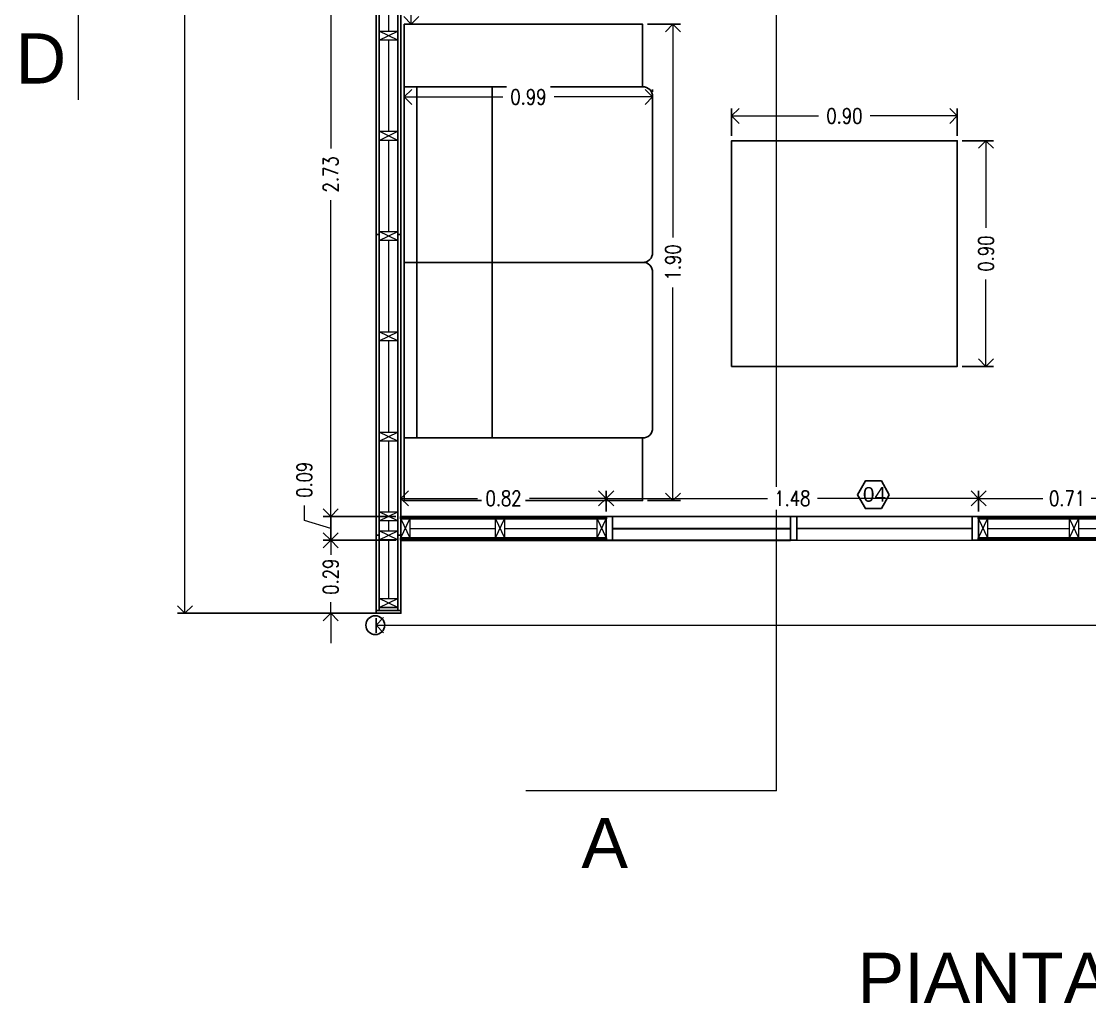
# Model space of a CAD drawing. Header units: inches. Extents: x -102.5 to -49.9, y 36.2 to 69.9.
# Drawn here: x -83.986 to -79.726, y 59.475 to 63.393 of the extents above; entities that cross this region are included whole.
import ezdxf

# ---------------------------------------------------------------- set-up
doc = ezdxf.new("R2010")
doc.units = ezdxf.units.IN
doc.header["$MEASUREMENT"] = 0
doc.layers.get('DEFPOINTS').update_dxf_attribs({"color": 210})
for name, color, linetype, lineweight in [('A-ANNO-DIMS', 3, 'Continuous', 18), ('A-DETL-MCUT', 4, 'Continuous', 25), ('A-ELEV-MBE1', 7, 'Continuous', 35), ('A-ELEV-MBE2', 4, 'Continuous', 25), ('A-SECT-MCUT', 7, 'Continuous', 35), ('A-WALL-PATT', 8, 'Continuous', 18), ('A-WALL-STUD', 3, 'Continuous', 18), ('arredi', 7, 'Continuous', 20)]:
    doc.layers.add(name, color=color, linetype=linetype, lineweight=lineweight)
doc.styles.add('E-ROMANS', font='romans.shx', dxfattribs={"width": 0.8})
doc.styles.get("Standard").update_dxf_attribs({"font": 'Arial.ttf'})
doc.dimstyles.new('Fabio1', dxfattribs={"dimscale": 0.001, "dimtxt": 60, "dimasz": 60, "dimexe": 30, "dimexo": 20, "dimgap": 30, "dimtad": 0, "dimzin": 0, "dimdsep": 46, "dimtxsty": 'E-ROMANS', "dimblk": 'OPEN90', "dimcen": 90, "dimclrd": 3, "dimclre": 3, "dimclrt": 3, "dimadec": 0, "dimazin": 0, "dimtfac": 1, "dimtmove": 1, "dimatfit": 3, "dimldrblk": 'OPEN90', "dimfxl": 1, "dimtfill": 1, "dimtolj": 1, "dimtzin": 0, "dimlwd": -1, "dimarcsym": 0})

# ---------------------------------------------------------------- blocks, each defined once
blk = doc.blocks.new('_Open90')
at = {"color": 0, "linetype": 'ByBlock', "lineweight": -2}
for p, q in [((0, 0), (-1, 0)), ((-0.5, 0.5), (0, 0)), ((0, 0), (-0.5, -0.5))]:
    blk.add_line(p, q, dxfattribs=at)
blk = doc.blocks.new('*D1538')
at = {"layer": 'A-ANNO-DIMS', "color": 3, "lineweight": -2, "transparency": 16777216}
for p, q in [((-81.654, 61.4382), (-81.654, 61.5203)), ((-80.169, 61.4382), (-80.169, 61.5203))]:
    blk.add_line(p, q, dxfattribs=at)
at = {"layer": 'A-ANNO-DIMS', "color": 3, "transparency": 16777216}
for p, q in [((-81.594, 61.4903), (-81.0112, 61.4903)), ((-80.229, 61.4903), (-80.8118, 61.4903))]:
    blk.add_line(p, q, dxfattribs=at)
at = {"layer": 'DEFPOINTS', "color": 0, "transparency": 16777216}
for p in [(-80.169, 61.4903), (-81.654, 61.4182), (-80.169, 61.4182)]:
    blk.add_point(p, dxfattribs=at)
at = {"layer": 'A-ANNO-DIMS', "color": 3, "transparency": 16777216, "xscale": 0.06, "yscale": 0.06, "zscale": 0.06, "rotation": 180}
blk.add_blockref('_Open90', (-81.654, 61.4903), dxfattribs=at)
at = {"layer": 'A-ANNO-DIMS', "color": 3, "transparency": 16777216, "xscale": 0.06, "yscale": 0.06, "zscale": 0.06}
blk.add_blockref('_Open90', (-80.169, 61.4903), dxfattribs=at)
at = {"layer": 'A-ANNO-DIMS', "color": 3, "transparency": 16777216, "insert": (-80.9115, 61.4903), "char_height": 0.06, "attachment_point": 5, "style": 'E-ROMANS', "bg_fill": 3, "box_fill_scale": 1.25, "bg_fill_color": 256, "bg_fill_true_color": 13158600, "bg_fill_transparency": 0}
blk.add_mtext('\\A1;1.48', dxfattribs=at)
blk = doc.blocks.new('*D1539')
at = {"layer": 'A-ANNO-DIMS', "color": 3, "lineweight": -2, "transparency": 16777216}
for p, q in [((-80.169, 61.4382), (-80.169, 61.5203)), ((-79.4628, 61.4382), (-79.4628, 61.5203))]:
    blk.add_line(p, q, dxfattribs=at)
at = {"layer": 'A-ANNO-DIMS', "color": 3, "transparency": 16777216}
for p, q in [((-80.109, 61.4903), (-79.9122, 61.4903)), ((-79.5228, 61.4903), (-79.7196, 61.4903))]:
    blk.add_line(p, q, dxfattribs=at)
at = {"layer": 'DEFPOINTS', "color": 0, "transparency": 16777216}
for p in [(-80.169, 61.4903), (-80.169, 61.4182), (-79.4628, 61.4182)]:
    blk.add_point(p, dxfattribs=at)
at = {"layer": 'A-ANNO-DIMS', "color": 3, "transparency": 16777216, "xscale": 0.06, "yscale": 0.06, "zscale": 0.06, "rotation": 180}
blk.add_blockref('_Open90', (-80.169, 61.4903), dxfattribs=at)
at = {"layer": 'A-ANNO-DIMS', "color": 3, "transparency": 16777216, "xscale": 0.06, "yscale": 0.06, "zscale": 0.06}
blk.add_blockref('_Open90', (-79.4628, 61.4903), dxfattribs=at)
at = {"layer": 'A-ANNO-DIMS', "color": 3, "transparency": 16777216, "insert": (-79.8159, 61.4903), "char_height": 0.06, "attachment_point": 5, "style": 'E-ROMANS', "bg_fill": 3, "box_fill_scale": 1.25, "bg_fill_color": 256, "bg_fill_true_color": 13158600, "bg_fill_transparency": 0}
blk.add_mtext('\\A1;0.71', dxfattribs=at)
blk = doc.blocks.new('*D1540')
at = {"layer": 'A-ANNO-DIMS', "color": 3, "lineweight": -2, "transparency": 16777216}
for p, q in [((-82.4728, 61.4382), (-82.4728, 61.5203)), ((-81.654, 61.4382), (-81.654, 61.5203))]:
    blk.add_line(p, q, dxfattribs=at)
at = {"layer": 'A-ANNO-DIMS', "color": 3, "transparency": 16777216}
for p, q in [((-82.4128, 61.4903), (-82.1665, 61.4903)), ((-81.714, 61.4903), (-81.9602, 61.4903))]:
    blk.add_line(p, q, dxfattribs=at)
at = {"layer": 'DEFPOINTS', "color": 0, "transparency": 16777216}
for p in [(-82.4728, 61.4903), (-82.4728, 61.4182), (-81.654, 61.4182)]:
    blk.add_point(p, dxfattribs=at)
at = {"layer": 'A-ANNO-DIMS', "color": 3, "transparency": 16777216, "xscale": 0.06, "yscale": 0.06, "zscale": 0.06, "rotation": 180}
blk.add_blockref('_Open90', (-82.4728, 61.4903), dxfattribs=at)
at = {"layer": 'A-ANNO-DIMS', "color": 3, "transparency": 16777216, "xscale": 0.06, "yscale": 0.06, "zscale": 0.06}
blk.add_blockref('_Open90', (-81.654, 61.4903), dxfattribs=at)
at = {"layer": 'A-ANNO-DIMS', "color": 3, "transparency": 16777216, "insert": (-82.0634, 61.4903), "char_height": 0.06, "attachment_point": 5, "style": 'E-ROMANS', "bg_fill": 3, "box_fill_scale": 1.25, "bg_fill_color": 256, "bg_fill_true_color": 13158600, "bg_fill_transparency": 0}
blk.add_mtext('\\A1;0.82', dxfattribs=at)
blk = doc.blocks.new('*D1541')
at = {"layer": 'A-ANNO-DIMS', "color": 3, "lineweight": -2, "transparency": 16777216}
for p, q in [((-82.459, 63.1115), (-82.459, 63.0615)), ((-81.469, 63.1115), (-81.469, 63.1215))]:
    blk.add_line(p, q, dxfattribs=at)
at = {"layer": 'A-ANNO-DIMS', "color": 3, "transparency": 16777216}
for p, q in [((-82.399, 63.0915), (-82.066, 63.0915)), ((-81.529, 63.0915), (-81.862, 63.0915))]:
    blk.add_line(p, q, dxfattribs=at)
at = {"layer": 'DEFPOINTS', "color": 0, "transparency": 16777216}
for p in [(-82.459, 63.1315), (-81.469, 63.0915), (-81.469, 63.0915)]:
    blk.add_point(p, dxfattribs=at)
at = {"layer": 'A-ANNO-DIMS', "color": 3, "transparency": 16777216, "xscale": 0.06, "yscale": 0.06, "zscale": 0.06, "rotation": 180}
blk.add_blockref('_Open90', (-82.459, 63.0915), dxfattribs=at)
at = {"layer": 'A-ANNO-DIMS', "color": 3, "transparency": 16777216, "xscale": 0.06, "yscale": 0.06, "zscale": 0.06}
blk.add_blockref('_Open90', (-81.469, 63.0915), dxfattribs=at)
at = {"layer": 'A-ANNO-DIMS', "color": 3, "transparency": 16777216, "insert": (-81.964, 63.0915), "char_height": 0.06, "attachment_point": 5, "style": 'E-ROMANS', "bg_fill": 3, "box_fill_scale": 1.25, "bg_fill_color": 256, "bg_fill_true_color": 13158600, "bg_fill_transparency": 0}
blk.add_mtext('\\A1;0.99', dxfattribs=at)
blk = doc.blocks.new('*D1542')
at = {"layer": 'A-ANNO-DIMS', "color": 3, "lineweight": -2, "transparency": 16777216}
for p, q in [((-81.489, 63.3815), (-81.358, 63.3815)), ((-81.489, 61.4815), (-81.358, 61.4815))]:
    blk.add_line(p, q, dxfattribs=at)
at = {"layer": 'A-ANNO-DIMS', "color": 3, "transparency": 16777216}
for p, q in [((-81.388, 63.3215), (-81.388, 62.5312)), ((-81.388, 61.5415), (-81.388, 62.3318))]:
    blk.add_line(p, q, dxfattribs=at)
at = {"layer": 'DEFPOINTS', "color": 0, "transparency": 16777216}
for p in [(-81.509, 63.3815), (-81.509, 61.4815), (-81.388, 61.4815)]:
    blk.add_point(p, dxfattribs=at)
at = {"layer": 'A-ANNO-DIMS', "color": 3, "transparency": 16777216, "xscale": 0.06, "yscale": 0.06, "zscale": 0.06}
for p, rotation in [((-81.388, 63.3815), 90), ((-81.388, 61.4815), 270)]:
    blk.add_blockref('_Open90', p, dxfattribs=dict(at, rotation=rotation))
at = {"layer": 'A-ANNO-DIMS', "color": 3, "transparency": 16777216, "insert": (-81.388, 62.4315), "char_height": 0.06, "attachment_point": 5, "rotation": 90, "style": 'E-ROMANS', "bg_fill": 3, "box_fill_scale": 1.25, "bg_fill_color": 256, "bg_fill_true_color": 13158600, "bg_fill_transparency": 0}
blk.add_mtext('\\A1;1.90', dxfattribs=at)
blk = doc.blocks.new('*D1543')
at = {"layer": 'A-ANNO-DIMS', "color": 3, "lineweight": -2, "transparency": 16777216}
for p, q in [((-81.1539, 62.9366), (-81.1539, 63.0457)), ((-80.2539, 62.9366), (-80.2539, 63.0457))]:
    blk.add_line(p, q, dxfattribs=at)
at = {"layer": 'A-ANNO-DIMS', "color": 3, "transparency": 16777216}
for p, q in [((-81.0939, 63.0157), (-80.807, 63.0157)), ((-80.3139, 63.0157), (-80.6007, 63.0157))]:
    blk.add_line(p, q, dxfattribs=at)
at = {"layer": 'DEFPOINTS', "color": 0, "transparency": 16777216}
for p in [(-80.2539, 63.0157), (-81.1539, 62.9166), (-80.2539, 62.9166)]:
    blk.add_point(p, dxfattribs=at)
at = {"layer": 'A-ANNO-DIMS', "color": 3, "transparency": 16777216, "xscale": 0.06, "yscale": 0.06, "zscale": 0.06, "rotation": 180}
blk.add_blockref('_Open90', (-81.1539, 63.0157), dxfattribs=at)
at = {"layer": 'A-ANNO-DIMS', "color": 3, "transparency": 16777216, "xscale": 0.06, "yscale": 0.06, "zscale": 0.06}
blk.add_blockref('_Open90', (-80.2539, 63.0157), dxfattribs=at)
at = {"layer": 'A-ANNO-DIMS', "color": 3, "transparency": 16777216, "insert": (-80.7039, 63.0157), "char_height": 0.06, "attachment_point": 5, "style": 'E-ROMANS', "bg_fill": 3, "box_fill_scale": 1.25, "bg_fill_color": 256, "bg_fill_true_color": 13158600, "bg_fill_transparency": 0}
blk.add_mtext('\\A1;0.90', dxfattribs=at)
blk = doc.blocks.new('*D1544')
at = {"layer": 'A-ANNO-DIMS', "color": 3, "lineweight": -2, "transparency": 16777216}
for p, q in [((-80.2339, 62.9166), (-80.1094, 62.9166)), ((-80.2339, 62.0166), (-80.1094, 62.0166))]:
    blk.add_line(p, q, dxfattribs=at)
at = {"layer": 'A-ANNO-DIMS', "color": 3, "transparency": 16777216}
for p, q in [((-80.1394, 62.8566), (-80.1394, 62.5698)), ((-80.1394, 62.0766), (-80.1394, 62.3635))]:
    blk.add_line(p, q, dxfattribs=at)
at = {"layer": 'DEFPOINTS', "color": 0, "transparency": 16777216}
for p in [(-80.2539, 62.9166), (-80.1394, 62.9166), (-80.2539, 62.0166)]:
    blk.add_point(p, dxfattribs=at)
at = {"layer": 'A-ANNO-DIMS', "color": 3, "transparency": 16777216, "xscale": 0.06, "yscale": 0.06, "zscale": 0.06}
for p, rotation in [((-80.1394, 62.9166), 90), ((-80.1394, 62.0166), 270)]:
    blk.add_blockref('_Open90', p, dxfattribs=dict(at, rotation=rotation))
at = {"layer": 'A-ANNO-DIMS', "color": 3, "transparency": 16777216, "insert": (-80.1394, 62.4666), "char_height": 0.06, "attachment_point": 5, "rotation": 90, "style": 'E-ROMANS', "bg_fill": 3, "box_fill_scale": 1.25, "bg_fill_color": 256, "bg_fill_true_color": 13158600, "bg_fill_transparency": 0}
blk.add_mtext('\\A1;0.90', dxfattribs=at)
blk = doc.blocks.new('*D1549')
at = {"layer": 'A-ANNO-DIMS', "color": 3, "lineweight": -2, "transparency": 16777216}
for p, q in [((-82.4528, 64.146), (-82.4013, 64.146)), ((-82.439, 63.3815), (-82.4013, 63.3815))]:
    blk.add_line(p, q, dxfattribs=at)
at = {"layer": 'A-ANNO-DIMS', "color": 3, "transparency": 16777216}
for p, q in [((-82.4313, 64.086), (-82.4313, 63.8669)), ((-82.4313, 63.4415), (-82.4313, 63.6606))]:
    blk.add_line(p, q, dxfattribs=at)
at = {"layer": 'DEFPOINTS', "color": 0, "transparency": 16777216}
for p in [(-82.4728, 64.146), (-82.459, 63.3815), (-82.4313, 63.3815)]:
    blk.add_point(p, dxfattribs=at)
at = {"layer": 'A-ANNO-DIMS', "color": 3, "transparency": 16777216, "xscale": 0.06, "yscale": 0.06, "zscale": 0.06}
for p, rotation in [((-82.4313, 64.146), 90), ((-82.4313, 63.3815), 270)]:
    blk.add_blockref('_Open90', p, dxfattribs=dict(at, rotation=rotation))
at = {"layer": 'A-ANNO-DIMS', "color": 3, "transparency": 16777216, "insert": (-82.4313, 63.7638), "char_height": 0.06, "attachment_point": 5, "rotation": 90, "style": 'E-ROMANS', "bg_fill": 3, "box_fill_scale": 1.25, "bg_fill_color": 256, "bg_fill_true_color": 13158600, "bg_fill_transparency": 0}
blk.add_mtext('\\A1;0.76', dxfattribs=at)
blk = doc.blocks.new('*D1172')
at = {"layer": 'A-ANNO-DIMS', "color": 3, "lineweight": -2, "transparency": 16777216}
for p, q in [((-82.5718, 61.0122), (-82.5718, 60.9547)), ((-76.2908, 61.0122), (-76.2908, 60.9547))]:
    blk.add_line(p, q, dxfattribs=at)
at = {"layer": 'A-ANNO-DIMS', "color": 3, "transparency": 16777216}
for p, q in [((-82.5118, 60.9847), (-79.5333, 60.9847)), ((-76.3508, 60.9847), (-79.3293, 60.9847))]:
    blk.add_line(p, q, dxfattribs=at)
at = {"layer": 'DEFPOINTS', "color": 0, "transparency": 16777216}
for p in [(-82.5718, 61.0322), (-76.2908, 61.0322), (-76.2908, 60.9847)]:
    blk.add_point(p, dxfattribs=at)
at = {"layer": 'A-ANNO-DIMS', "color": 3, "transparency": 16777216, "xscale": 0.06, "yscale": 0.06, "zscale": 0.06, "rotation": 180}
blk.add_blockref('_Open90', (-82.5718, 60.9847), dxfattribs=at)
at = {"layer": 'A-ANNO-DIMS', "color": 3, "transparency": 16777216, "xscale": 0.06, "yscale": 0.06, "zscale": 0.06}
blk.add_blockref('_Open90', (-76.2908, 60.9847), dxfattribs=at)
at = {"layer": 'A-ANNO-DIMS', "color": 3, "transparency": 16777216, "insert": (-79.4313, 60.9847), "char_height": 0.06, "attachment_point": 5, "style": 'E-ROMANS', "bg_fill": 3, "box_fill_scale": 1.25, "bg_fill_color": 256, "bg_fill_true_color": 13158600, "bg_fill_transparency": 0}
blk.add_mtext('\\A1;6.28', dxfattribs=at)
blk = doc.blocks.new('*D1163')
at = {"layer": 'A-ANNO-DIMS', "color": 3, "lineweight": -2, "transparency": 16777216}
for p, q in [((-82.4928, 64.146), (-82.7823, 64.146)), ((-82.4928, 61.4182), (-82.7823, 61.4182))]:
    blk.add_line(p, q, dxfattribs=at)
at = {"layer": 'A-ANNO-DIMS', "color": 3, "transparency": 16777216}
for p, q in [((-82.7523, 64.086), (-82.7523, 62.8853)), ((-82.7523, 61.4782), (-82.7523, 62.679))]:
    blk.add_line(p, q, dxfattribs=at)
at = {"layer": 'DEFPOINTS', "color": 0, "transparency": 16777216}
for p in [(-82.4728, 64.146), (-82.7523, 61.4182), (-82.4728, 61.4182)]:
    blk.add_point(p, dxfattribs=at)
at = {"layer": 'A-ANNO-DIMS', "color": 3, "transparency": 16777216, "xscale": 0.06, "yscale": 0.06, "zscale": 0.06}
for p, rotation in [((-82.7523, 64.146), 90), ((-82.7523, 61.4182), 270)]:
    blk.add_blockref('_Open90', p, dxfattribs=dict(at, rotation=rotation))
at = {"layer": 'A-ANNO-DIMS', "color": 3, "transparency": 16777216, "insert": (-82.7523, 62.7821), "char_height": 0.06, "attachment_point": 5, "rotation": 90, "style": 'E-ROMANS', "bg_fill": 3, "box_fill_scale": 1.25, "bg_fill_color": 256, "bg_fill_true_color": 13158600, "bg_fill_transparency": 0}
blk.add_mtext('\\A1;2.73', dxfattribs=at)
blk = doc.blocks.new('*D1164')
at = {"layer": 'A-ANNO-DIMS', "color": 3, "transparency": 16777216}
for p, q in [((-82.7523, 61.4782), (-82.7523, 61.5382)), ((-82.8573, 61.4023), (-82.8573, 61.4623)), ((-82.7523, 61.3708), (-82.8573, 61.4023)), ((-82.7523, 61.4182), (-82.7523, 61.3233)), ((-82.7523, 61.4182), (-82.7523, 61.3233)), ((-82.7523, 61.2633), (-82.7523, 61.2033))]:
    blk.add_line(p, q, dxfattribs=at)
at = {"layer": 'A-ANNO-DIMS', "color": 3, "lineweight": -2, "transparency": 16777216}
for p, q in [((-82.4928, 61.4182), (-82.7823, 61.4182)), ((-82.4928, 61.3233), (-82.7823, 61.3233))]:
    blk.add_line(p, q, dxfattribs=at)
at = {"layer": 'DEFPOINTS', "color": 0, "transparency": 16777216}
for p in [(-82.4728, 61.4182), (-82.7523, 61.3233), (-82.4728, 61.3233)]:
    blk.add_point(p, dxfattribs=at)
at = {"layer": 'A-ANNO-DIMS', "color": 3, "transparency": 16777216, "xscale": 0.06, "yscale": 0.06, "zscale": 0.06}
for p, rotation in [((-82.7523, 61.4182), 270), ((-82.7523, 61.3233), 90)]:
    blk.add_blockref('_Open90', p, dxfattribs=dict(at, rotation=rotation))
at = {"layer": 'A-ANNO-DIMS', "color": 3, "transparency": 16777216, "insert": (-82.8573, 61.5643), "char_height": 0.06, "attachment_point": 5, "rotation": 90, "style": 'E-ROMANS', "bg_fill": 3, "box_fill_scale": 1.25, "bg_fill_color": 256, "bg_fill_true_color": 13158600, "bg_fill_transparency": 0}
blk.add_mtext('\\A1;0.09', dxfattribs=at)
blk = doc.blocks.new('*D1165')
at = {"layer": 'A-ANNO-DIMS', "color": 3, "transparency": 16777216}
for p, q in [((-82.7523, 61.3833), (-82.7523, 61.4433)), ((-82.7523, 61.3233), (-82.7523, 61.2798)), ((-82.7523, 61.0322), (-82.7523, 61.0758)), ((-82.7523, 60.9722), (-82.7523, 60.9122))]:
    blk.add_line(p, q, dxfattribs=at)
at = {"layer": 'A-ANNO-DIMS', "color": 3, "lineweight": -2, "transparency": 16777216}
for p, q in [((-82.4928, 61.3233), (-82.7823, 61.3233)), ((-82.4928, 61.0322), (-82.7823, 61.0322))]:
    blk.add_line(p, q, dxfattribs=at)
at = {"layer": 'DEFPOINTS', "color": 0, "transparency": 16777216}
for p in [(-82.4728, 61.3233), (-82.7523, 61.0322), (-82.4728, 61.0322)]:
    blk.add_point(p, dxfattribs=at)
at = {"layer": 'A-ANNO-DIMS', "color": 3, "transparency": 16777216, "xscale": 0.06, "yscale": 0.06, "zscale": 0.06}
for p, rotation in [((-82.7523, 61.3233), 270), ((-82.7523, 61.0322), 90)]:
    blk.add_blockref('_Open90', p, dxfattribs=dict(at, rotation=rotation))
at = {"layer": 'A-ANNO-DIMS', "color": 3, "transparency": 16777216, "insert": (-82.7523, 61.1778), "char_height": 0.06, "attachment_point": 5, "rotation": 90, "style": 'E-ROMANS', "bg_fill": 3, "box_fill_scale": 1.25, "bg_fill_color": 256, "bg_fill_true_color": 13158600, "bg_fill_transparency": 0}
blk.add_mtext('\\A1;0.29', dxfattribs=at)
blk = doc.blocks.new('*D1166')
at = {"layer": 'A-ANNO-DIMS', "color": 3, "lineweight": -2, "transparency": 16777216}
for p, q in [((-82.5918, 68.5042), (-83.3639, 68.5042)), ((-82.5918, 61.0322), (-83.3639, 61.0322))]:
    blk.add_line(p, q, dxfattribs=at)
at = {"layer": 'A-ANNO-DIMS', "color": 3, "transparency": 16777216}
for p, q in [((-83.3339, 68.4442), (-83.3339, 64.8714)), ((-83.3339, 61.0922), (-83.3339, 64.6651))]:
    blk.add_line(p, q, dxfattribs=at)
at = {"layer": 'DEFPOINTS', "color": 0, "transparency": 16777216}
for p in [(-82.5718, 68.5042), (-83.3339, 61.0322), (-82.5718, 61.0322)]:
    blk.add_point(p, dxfattribs=at)
at = {"layer": 'A-ANNO-DIMS', "color": 3, "transparency": 16777216, "xscale": 0.06, "yscale": 0.06, "zscale": 0.06}
for p, rotation in [((-83.3339, 68.5042), 90), ((-83.3339, 61.0322), 270)]:
    blk.add_blockref('_Open90', p, dxfattribs=dict(at, rotation=rotation))
at = {"layer": 'A-ANNO-DIMS', "color": 3, "transparency": 16777216, "insert": (-83.3339, 64.7682), "char_height": 0.06, "attachment_point": 5, "rotation": 90, "style": 'E-ROMANS', "bg_fill": 3, "box_fill_scale": 1.25, "bg_fill_color": 256, "bg_fill_true_color": 13158600, "bg_fill_transparency": 0}
blk.add_mtext('\\A1;7.47', dxfattribs=at)

msp = doc.modelspace()

# ---------------------------------------------------------------- linework, layer by layer
for p, q in [((-82.4728, 62.8224), (-82.4728, 63.2779)), ((-82.4728, 61.5879), (-82.4728, 62.8224)), ((-81.529, 61.4815), (-82.2688, 61.4815)), ((-81.629, 61.4182), (-80.194, 61.4182)), ((-80.894, 61.3707), (-80.194, 61.3707)), ((-82.5598, 61.0552), (-82.4848, 61.0552))]:
    msp.add_line(p, q)
at = {"lineweight": 20}
msp.add_line((-80.894, 61.3233), (-79.3772, 61.3233), dxfattribs=at)
for points in [[(-81.509, 63.1315), (-81.509, 63.3815), (-82.459, 63.3815), (-82.459, 61.4815), (-81.509, 61.4815), (-81.509, 61.7315)], [(-82.459, 61.7315), (-82.409, 61.7315), (-82.409, 63.1315), (-82.459, 63.1315)], [(-82.409, 61.7315), (-82.109, 61.7315), (-82.109, 63.1315)], [(-81.509, 62.4315), (-82.459, 62.4315)], [(-82.5718, 61.0432), (-82.4728, 61.0432), (-82.4728, 61.0322), (-82.5718, 61.0322), (-82.5718, 61.0432)]]:
    msp.add_lwpolyline(points)
msp.add_lwpolyline([(-82.459, 61.7315), (-81.509, 61.7315, 0.449696), (-81.469, 61.7715), (-81.469, 62.3915, 0.449696), (-81.509, 62.4315, 0.449696), (-81.469, 62.4715), (-81.469, 63.0915, 0.449696), (-81.509, 63.1315), (-82.459, 63.1315)], format="xyb")
at = {"color": 0}
msp.add_lwpolyline([(-81.1539, 62.0166), (-80.2539, 62.0166), (-80.2539, 62.9166), (-81.1539, 62.9166)], close=True, dxfattribs=at)
at = {"color": 7, "true_color": 0xffffff}
for points in [[(-81.629, 61.3233), (-81.654, 61.3233), (-81.654, 61.4182), (-81.629, 61.4182)], [(-80.894, 61.3233), (-80.919, 61.3233), (-80.919, 61.4182), (-80.894, 61.4182)], [(-80.169, 61.3233), (-80.194, 61.3233), (-80.194, 61.4182), (-80.169, 61.4182)]]:
    msp.add_lwpolyline(points, close=True, dxfattribs=at)
at = {"layer": 'A-DETL-MCUT'}
for points in [[(-82.5718, 62.5432), (-82.5718, 63.7432), (-82.5598, 63.7432), (-82.5598, 62.5432)], [(-82.4848, 62.5432), (-82.4848, 63.7432), (-82.4728, 63.7432), (-82.4728, 62.5432)], [(-82.5718, 61.3432), (-82.5718, 62.5432), (-82.5598, 62.5432), (-82.5598, 61.3432)], [(-82.4848, 61.3432), (-82.4848, 62.5432), (-82.4728, 62.5432), (-82.4728, 61.3432)], [(-82.5718, 61.0432), (-82.5718, 61.3432), (-82.5598, 61.3432), (-82.5598, 61.0432)], [(-82.4848, 61.0432), (-82.4848, 61.3432), (-82.4728, 61.3432), (-82.4728, 61.0432)]]:
    msp.add_lwpolyline(points, close=True, dxfattribs=at)
at = {"layer": 'A-ELEV-MBE1', "linetype": 'Continuous'}
msp.add_line((-81.629, 61.3707), (-80.919, 61.3708), dxfattribs=at)
at = {"layer": 'A-ELEV-MBE1'}
msp.add_line((-82.4728, 61.3233), (-80.919, 61.3233), dxfattribs=at)
at = {"layer": 'A-ELEV-MBE2', "ltscale": 0.05}
msp.add_circle((-82.5748, 60.9847), 0.0375, dxfattribs=at)
at = {"layer": 'A-SECT-MCUT'}
for points in [[(-82.4728, 61.4182), (-81.654, 61.4182), (-81.654, 61.4082), (-82.4728, 61.4082)], [(-80.169, 61.4182), (-79.4528, 61.4182), (-79.4528, 61.4082), (-80.169, 61.4082)], [(-80.169, 61.3333), (-79.3778, 61.3333), (-79.3778, 61.3233), (-80.169, 61.3233)]]:
    msp.add_lwpolyline(points, close=True, dxfattribs=at)
at = {"layer": 'A-WALL-PATT', "ltscale": 0.1}
for p, q in [((-82.5223, 63.7182), (-82.5223, 63.3542)), ((-82.5223, 63.3182), (-82.5223, 62.9542)), ((-82.5223, 62.9182), (-82.5223, 62.5542)), ((-82.5223, 62.5182), (-82.5223, 62.1542)), ((-82.5223, 62.1182), (-82.5223, 61.7542)), ((-82.5223, 61.7182), (-82.5223, 61.4362)), ((-82.5223, 61.4002), (-82.5223, 61.3612)), ((-82.4368, 61.3707), (-82.0955, 61.3707)), ((-82.0595, 61.3707), (-81.69, 61.3707)), ((-80.133, 61.3707), (-79.8058, 61.3707)), ((-79.7698, 61.3707), (-79.4888, 61.3707)), ((-82.5223, 61.3252), (-82.5223, 61.0912))]:
    msp.add_line(p, q, dxfattribs=at)
at = {"layer": 'arredi'}
for q in [(-80.9748, 69.4912), (-81.9748, 60.3233)]:
    msp.add_line((-80.9748, 60.3233), q, dxfattribs=at)

# ---------------------------------------------------------------- texts
at = {"char_height": 0.2, "attachment_point": 1}
for s, width, insert in [('D', 0.670127, (-84.0091, 63.3448)), ('A', 0.56926, (-81.753, 60.2157)), ('PIANTA PRIMO PIANO', 3.717366, (-80.6519, 59.6781))]:
    msp.add_mtext_dynamic_manual_height_columns(s, width=width, gutter_width=1, heights=[0], dxfattribs=dict(at, insert=insert))

# ---------------------------------------------------------------- next in the draw order: dimensions: what is measured, and where the dimension line sits
at = {"layer": 'A-ANNO-DIMS'}
dim = msp.add_linear_dim(base=(-82.4313, 63.3815), p1=(-82.4728, 64.146), p2=(-82.459, 63.3815), angle=90, dimstyle='Fabio1', dxfattribs=at)
dim.commit()
dim.dimension.update_dxf_attribs({"geometry": '*D1549', "text_midpoint": (-82.4313, 63.7638)})
for base, p1, p2, picture, middle in [((-81.469, 63.0915), (-82.459, 63.1315), (-81.469, 63.0915), '*D1541', (-81.964, 63.0915)), ((-80.2539, 63.0157), (-81.1539, 62.9166), (-80.2539, 62.9166), '*D1543', (-80.7039, 63.0157)), ((-80.16901, 61.49029), (-81.654, 61.41825), (-80.16901, 61.41825), '*D1538', (-80.9115, 61.49029)), ((-76.2908, 60.9847), (-82.5718, 61.0322), (-76.2908, 61.0322), '*D1172', (-79.4313, 60.9847))]:
    dim = msp.add_linear_dim(base=base, p1=p1, p2=p2, dimstyle='Fabio1', dxfattribs=at)
    dim.commit()
    dim.dimension.update_dxf_attribs({"geometry": picture, "text_midpoint": middle})

# ---------------------------------------------------------------- next in the draw order: linework, layer by layer
at = {"color": 7}
msp.add_lwpolyline([(-80.5249, 61.505), (-80.5567, 61.5602), (-80.6204, 61.5602), (-80.6522, 61.505), (-80.6204, 61.4499), (-80.5567, 61.4499)], close=True, dxfattribs=at)

# ---------------------------------------------------------------- next in the draw order: texts
msp.add_text('04', height=0.05865).set_placement((-80.63, 61.4768))

# ---------------------------------------------------------------- next in the draw order: dimensions: what is measured, and where the dimension line sits
at = {"layer": 'A-ANNO-DIMS'}
for base, p1, p2, picture, middle in [((-81.388, 61.4815), (-81.509, 63.3815), (-81.509, 61.4815), '*D1542', (-81.388, 62.4315)), ((-80.1394, 62.9166), (-80.2539, 62.0166), (-80.2539, 62.9166), '*D1544', (-80.1394, 62.4666))]:
    dim = msp.add_linear_dim(base=base, p1=p1, p2=p2, angle=90, dimstyle='Fabio1', dxfattribs=at)
    dim.commit()
    dim.dimension.update_dxf_attribs({"geometry": picture, "text_midpoint": middle})
for base, p1, p2, picture, middle in [((-82.4728, 61.4903), (-81.654, 61.4182), (-82.4728, 61.4182), '*D1540', (-82.0634, 61.4903)), ((-80.169, 61.4903), (-79.4628, 61.4182), (-80.169, 61.4182), '*D1539', (-79.8159, 61.4903))]:
    dim = msp.add_linear_dim(base=base, p1=p1, p2=p2, dimstyle='Fabio1', dxfattribs=at)
    dim.commit()
    dim.dimension.update_dxf_attribs({"geometry": picture, "text_midpoint": middle})

# ---------------------------------------------------------------- next in the draw order: linework, layer by layer
at = {"layer": 'A-WALL-STUD'}
for p, q in [((-82.0955, 61.3332), (-82.0595, 61.4082)), ((-82.0955, 61.4082), (-82.0595, 61.3332)), ((-81.69, 61.3332), (-81.654, 61.4082)), ((-81.69, 61.4082), (-81.654, 61.3332)), ((-80.169, 61.3332), (-80.133, 61.4082)), ((-80.169, 61.4082), (-80.133, 61.3332)), ((-79.8058, 61.3332), (-79.7698, 61.4082)), ((-79.8058, 61.4082), (-79.7698, 61.3332))]:
    msp.add_line(p, q, dxfattribs=at)
for points in [[(-82.0955, 61.3332), (-82.0955, 61.4082), (-82.0595, 61.4082), (-82.0595, 61.3332)], [(-81.69, 61.3332), (-81.69, 61.4082), (-81.654, 61.4082), (-81.654, 61.3332)], [(-80.169, 61.3332), (-80.169, 61.4082), (-80.133, 61.4082), (-80.133, 61.3332)], [(-79.8058, 61.3332), (-79.8058, 61.4082), (-79.7698, 61.4082), (-79.7698, 61.3332)]]:
    msp.add_lwpolyline(points, close=True, dxfattribs=at)

# ---------------------------------------------------------------- next in the draw order: dimensions: what is measured, and where the dimension line sits
at = {"layer": 'A-ANNO-DIMS'}
dim = msp.add_linear_dim(base=(-82.7523, 61.4182), p1=(-82.4728, 64.146), p2=(-82.4728, 61.4182), angle=90, dimstyle='Fabio1', dxfattribs=at)
dim.commit()
dim.dimension.update_dxf_attribs({"geometry": '*D1163', "text_midpoint": (-82.7523, 62.7821)})

# ---------------------------------------------------------------- next in the draw order: dimensions: what is measured, and where the dimension line sits
dim = msp.add_linear_dim(base=(-82.7523, 61.3233), p1=(-82.4728, 61.4182), p2=(-82.4728, 61.3233), angle=90, dimstyle='Fabio1', dxfattribs=at)
dim.commit()
dim.dimension.update_dxf_attribs({"geometry": '*D1164', "text_midpoint": (-82.8573, 61.4923)})

# ---------------------------------------------------------------- next in the draw order: dimensions: what is measured, and where the dimension line sits
dim = msp.add_linear_dim(base=(-82.7523, 61.0322), p1=(-82.4728, 61.3233), p2=(-82.4728, 61.0322), angle=90, dimstyle='Fabio1', dxfattribs=at)
dim.commit()
dim.dimension.update_dxf_attribs({"geometry": '*D1165', "text_midpoint": (-82.7523, 61.1778)})

# ---------------------------------------------------------------- next in the draw order: linework, layer by layer
at = {"layer": 'A-SECT-MCUT'}
msp.add_lwpolyline([(-82.4728, 61.3333), (-81.654, 61.3333), (-81.654, 61.3233), (-82.4728, 61.3233)], close=True, dxfattribs=at)
at = {"layer": 'A-WALL-STUD'}
for p, q in [((-82.4728, 61.3332), (-82.4368, 61.4082)), ((-82.4728, 61.4082), (-82.4368, 61.3332))]:
    msp.add_line(p, q, dxfattribs=at)
msp.add_lwpolyline([(-82.4728, 61.3332), (-82.4728, 61.4082), (-82.4368, 61.4082), (-82.4368, 61.3332)], close=True, dxfattribs=at)

# ---------------------------------------------------------------- next in the draw order: dimensions: what is measured, and where the dimension line sits
at = {"layer": 'A-ANNO-DIMS'}
dim = msp.add_linear_dim(base=(-83.3339, 61.0322), p1=(-82.5718, 68.5042), p2=(-82.5718, 61.0322), angle=90, dimstyle='Fabio1', dxfattribs=at)
dim.commit()
dim.dimension.update_dxf_attribs({"geometry": '*D1166', "text_midpoint": (-83.3339, 64.7682)})

# ---------------------------------------------------------------- next in the draw order: linework, layer by layer
at = {"layer": 'A-WALL-STUD'}
for p, q in [((-82.4848, 63.3182), (-82.5598, 63.3542)), ((-82.5598, 63.3182), (-82.4848, 63.3542)), ((-82.4848, 62.9182), (-82.5598, 62.9542)), ((-82.5598, 62.9182), (-82.4848, 62.9542)), ((-82.4848, 62.5182), (-82.5598, 62.5542)), ((-82.5598, 62.5182), (-82.4848, 62.5542)), ((-82.4848, 62.1182), (-82.5598, 62.1542)), ((-82.5598, 62.1182), (-82.4848, 62.1542)), ((-82.4848, 61.7182), (-82.5598, 61.7542)), ((-82.5598, 61.7182), (-82.4848, 61.7542)), ((-82.4848, 61.4002), (-82.5598, 61.4362)), ((-82.5598, 61.4002), (-82.4848, 61.4362)), ((-82.4848, 61.3252), (-82.5598, 61.3612)), ((-82.5598, 61.3252), (-82.4848, 61.3612)), ((-82.4848, 61.0552), (-82.5598, 61.0912)), ((-82.5598, 61.0552), (-82.4848, 61.0912))]:
    msp.add_line(p, q, dxfattribs=at)
for points in [[(-82.4848, 63.3182), (-82.5598, 63.3182), (-82.5598, 63.3542), (-82.4848, 63.3542)], [(-82.4848, 62.9182), (-82.5598, 62.9182), (-82.5598, 62.9542), (-82.4848, 62.9542)], [(-82.4848, 62.5182), (-82.5598, 62.5182), (-82.5598, 62.5542), (-82.4848, 62.5542)], [(-82.4848, 62.1182), (-82.5598, 62.1182), (-82.5598, 62.1542), (-82.4848, 62.1542)], [(-82.4848, 61.7182), (-82.5598, 61.7182), (-82.5598, 61.7542), (-82.4848, 61.7542)], [(-82.4848, 61.4002), (-82.5598, 61.4002), (-82.5598, 61.4362), (-82.4848, 61.4362)], [(-82.4848, 61.3252), (-82.5598, 61.3252), (-82.5598, 61.3612), (-82.4848, 61.3612)], [(-82.4848, 61.0552), (-82.5598, 61.0552), (-82.5598, 61.0912), (-82.4848, 61.0912)]]:
    msp.add_lwpolyline(points, close=True, dxfattribs=at)
at = {"layer": 'arredi'}
msp.add_lwpolyline([(-75.0908, 63.0792), (-75.0908, 64.0792), (-83.7598, 64.0792), (-83.7598, 63.0792)], dxfattribs=at)

doc.saveas('drawing.dxf')
